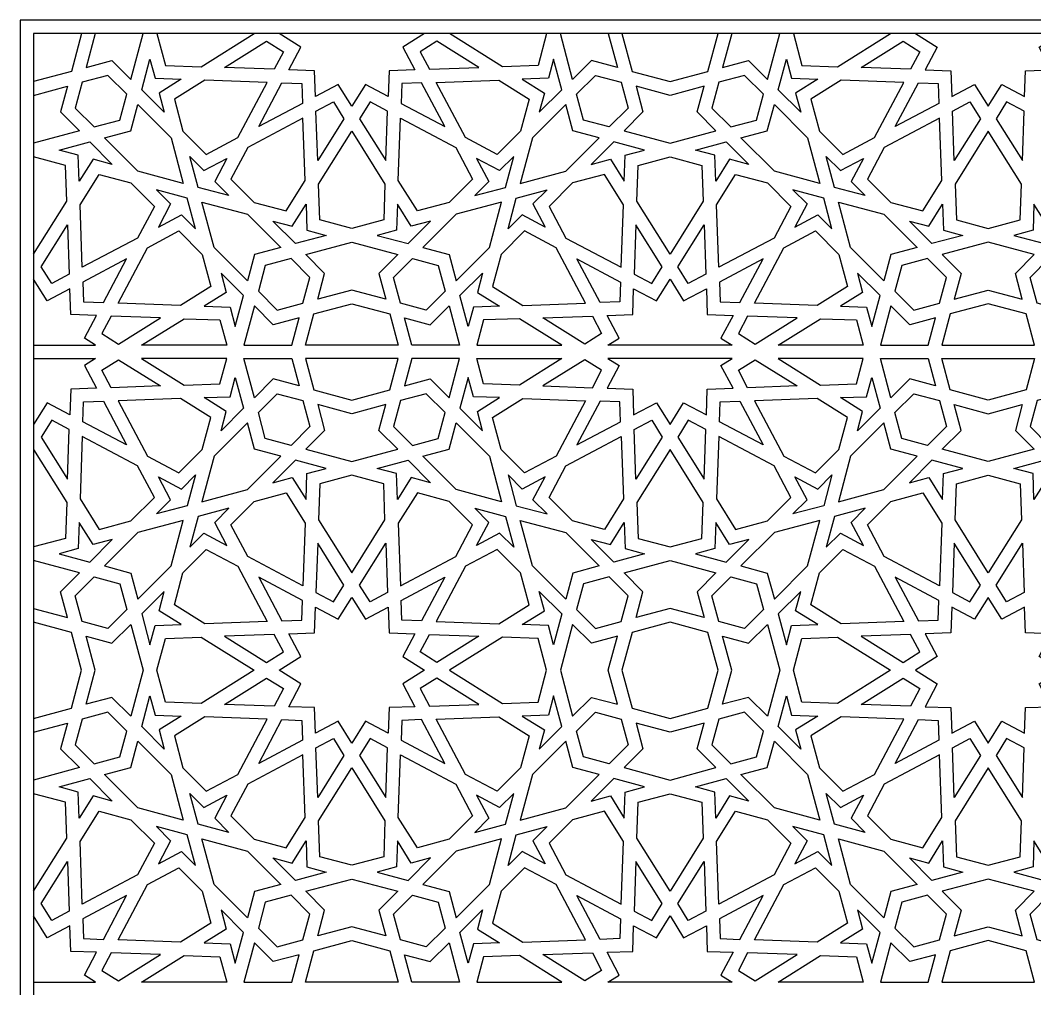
# Model space of a CAD drawing. Extents: x -1198 to 1735, y -1009 to 1923.
# Drawn here: x -1198 to 339, y 457 to 1923 of the extents above; entities that cross this region are included whole.
import ezdxf

# ---------------------------------------------------------------- set-up
doc = ezdxf.new("R2010")
doc.units = 0
doc.layers.add('LAYER_01', color=1, linetype='CONTINUOUS')

msp = doc.modelspace()

# ---------------------------------------------------------------- linework, layer by layer
at = {"layer": 'LAYER_01'}
for points in [[(-1198.1, -1009.4), (1734.6, -1009.4), (1734.6, 1923.2), (-1198.1, 1923.2)], [(-1178.1, -989.4), (1714.6, -989.4), (1714.6, 1903.2), (-1178.1, 1903.2)], [(-799.5, 1875.5), (-813.6, 1849), (-888.5, 1851.7), (-825, 1891.4)], [(-592.4, 1875.5), (-578.3, 1849), (-503.4, 1851.7), (-566.9, 1891.4)], [(164.7, 1875.5), (150.7, 1849), (75.8, 1851.7), (139.3, 1891.4)], [(-1014.1, 1818), (-1001.6, 1864.6), (-993.8, 1835.4), (-954.3, 1834), (-987.8, 1813), (-980, 1783.9)], [(-377.8, 1818), (-390.3, 1864.6), (-398.1, 1835.4), (-437.6, 1834), (-404.1, 1813), (-411.9, 1783.9)], [(-49.9, 1818), (-37.4, 1864.6), (-29.6, 1835.4), (9.9, 1834), (-23.6, 1813), (-15.7, 1783.9)], [(-1065.2, 1839.9), (-1104.3, 1829.4), (-1114.7, 1790.4), (-1086.1, 1761.8), (-1047.1, 1772.2), (-1036.6, 1811.3)], [(-951.7, 1755.6), (-916.3, 1720.2), (-868.4, 1745.6), (-824, 1829.3), (-918.7, 1832.7), (-964.6, 1803.9)], [(-440.2, 1755.6), (-475.6, 1720.2), (-523.5, 1745.6), (-567.9, 1829.3), (-473.2, 1832.7), (-427.3, 1803.9)], [(-326.7, 1839.9), (-287.6, 1829.4), (-277.2, 1790.4), (-305.8, 1761.8), (-344.8, 1772.2), (-355.3, 1811.3)], [(-101, 1839.9), (-140, 1829.4), (-150.5, 1790.4), (-121.9, 1761.8), (-82.8, 1772.2), (-72.4, 1811.3)], [(12.5, 1755.6), (47.9, 1720.2), (95.9, 1745.6), (140.2, 1829.3), (45.6, 1832.7), (-0.4, 1803.9)], [(-771.8, 1827.4), (-770.7, 1797.4), (-836.9, 1762.3), (-801.8, 1828.5)], [(-620.1, 1827.4), (-621.2, 1797.4), (-555, 1762.3), (-590.1, 1828.5)], [(-213.8, 1737.1), (-144.2, 1755.8), (-172.8, 1784.4), (-162.3, 1823.4), (-213.8, 1809.6), (-265.3, 1823.4), (-254.9, 1784.4), (-283.5, 1755.8)], [(192.5, 1827.4), (193.6, 1797.4), (127.3, 1762.3), (162.5, 1828.5)], [(-723.7, 1799.7), (-707.7, 1774.2), (-747.5, 1710.7), (-750.2, 1785.6)], [(-668.2, 1799.7), (-684.1, 1774.2), (-644.4, 1710.7), (-641.7, 1785.6)], [(240.5, 1799.7), (256.5, 1774.2), (216.7, 1710.7), (214, 1785.6)], [(296, 1799.7), (280.1, 1774.2), (319.9, 1710.7), (322.6, 1785.6)], [(-1070.5, 1745.2), (-1030.7, 1755.9), (-1020.1, 1795.7), (-969.6, 1745.2), (-951.1, 1676.3), (-1020.1, 1694.8)], [(-321.4, 1745.2), (-361.2, 1755.9), (-371.8, 1795.7), (-422.3, 1745.2), (-440.8, 1676.3), (-371.8, 1694.8)], [(-106.3, 1745.2), (-66.5, 1755.9), (-55.8, 1795.7), (-5.4, 1745.2), (13.1, 1676.3), (-55.8, 1694.8)], [(-843.6, 1647.5), (-795.3, 1634.5), (-766.5, 1680.5), (-769.9, 1775.2), (-853.6, 1730.8), (-879, 1682.9)], [(-548.3, 1647.5), (-596.6, 1634.5), (-625.4, 1680.5), (-622, 1775.2), (-538.3, 1730.8), (-512.9, 1682.9)], [(120.6, 1647.5), (169, 1634.5), (197.8, 1680.5), (194.4, 1775.2), (110.6, 1730.8), (85.2, 1682.9)], [(-695.9, 1755.4), (-645.6, 1675.1), (-647.6, 1620.9), (-695.9, 1607.9), (-744.3, 1620.9), (-746.2, 1675.1)], [(268.3, 1755.4), (218, 1675.1), (219.9, 1620.9), (268.3, 1607.9), (316.6, 1620.9), (318.6, 1675.1)], [(-1092.8, 1739.3), (-1058.7, 1705.1), (-1087.9, 1713), (-1108.8, 1679.5), (-1110.3, 1719), (-1139.4, 1726.8)], [(-299.1, 1739.3), (-333.2, 1705.1), (-304, 1713), (-283.1, 1679.5), (-281.6, 1719), (-252.5, 1726.8)], [(-128.6, 1739.3), (-94.5, 1705.1), (-123.6, 1713), (-144.6, 1679.5), (-146, 1719), (-175.2, 1726.8)], [(-928.8, 1670.3), (-941.3, 1717), (-920, 1695.6), (-885.1, 1714.1), (-903.6, 1679.2), (-882.2, 1657.9)], [(-463.1, 1670.3), (-450.6, 1717), (-471.9, 1695.6), (-506.8, 1714.1), (-488.3, 1679.2), (-509.7, 1657.9)], [(-213.8, 1569), (-264.1, 1649.3), (-262.2, 1703.5), (-213.8, 1716.4), (-165.5, 1703.5), (-163.5, 1649.3)], [(35.4, 1670.3), (22.9, 1717), (44.2, 1695.6), (79.2, 1714.1), (60.6, 1679.2), (82, 1657.9)], [(-1030.4, 1676.9), (-995, 1641.5), (-1020.4, 1593.5), (-1104.1, 1549.2), (-1107.6, 1643.8), (-1078.8, 1689.8)], [(-361.5, 1676.9), (-396.9, 1641.5), (-371.5, 1593.5), (-287.8, 1549.2), (-284.3, 1643.8), (-313.1, 1689.8)], [(-66.2, 1676.9), (-30.8, 1641.5), (-56.2, 1593.5), (-139.9, 1549.2), (-143.3, 1643.8), (-114.5, 1689.8)], [(-945.2, 1654), (-991.8, 1666.5), (-970.4, 1645.2), (-988.9, 1610.2), (-954, 1628.8), (-932.7, 1607.4)], [(-446.7, 1654), (-400.1, 1666.5), (-421.5, 1645.2), (-403, 1610.2), (-437.9, 1628.8), (-459.2, 1607.4)], [(19.1, 1654), (-27.6, 1666.5), (-6.2, 1645.2), (-24.7, 1610.2), (10.2, 1628.8), (31.5, 1607.4)], [(-803.5, 1579.1), (-843.3, 1568.5), (-853.9, 1528.7), (-904.4, 1579.1), (-922.9, 1648), (-853.9, 1629.6)], [(-763.8, 1605.4), (-734.6, 1597.6), (-781.2, 1585.1), (-815.3, 1619.2), (-786.1, 1611.4), (-765.2, 1644.9)], [(-628.1, 1605.4), (-657.3, 1597.6), (-610.7, 1585.1), (-576.6, 1619.2), (-605.8, 1611.4), (-626.7, 1644.9)], [(-588.4, 1579.1), (-548.6, 1568.5), (-537.9, 1528.7), (-487.5, 1579.1), (-469, 1648), (-537.9, 1629.6)], [(160.7, 1579.1), (120.9, 1568.5), (110.3, 1528.7), (59.8, 1579.1), (41.4, 1648), (110.3, 1629.6)], [(200.5, 1605.4), (229.6, 1597.6), (183, 1585.1), (148.9, 1619.2), (178.1, 1611.4), (199.1, 1644.9)], [(336.1, 1605.4), (306.9, 1597.6), (353.5, 1585.1), (387.6, 1619.2), (358.5, 1611.4), (337.5, 1644.9)], [(-1150.3, 1524.7), (-1166.3, 1550.1), (-1126.5, 1613.6), (-1123.8, 1538.7)], [(-241.6, 1524.7), (-225.6, 1550.1), (-265.4, 1613.6), (-268.1, 1538.7)], [(-186.1, 1524.7), (-202, 1550.1), (-162.3, 1613.6), (-159.6, 1538.7)], [(-922.3, 1568.8), (-909.4, 1520.4), (-955.3, 1491.6), (-1050, 1495), (-1005.6, 1578.8), (-957.7, 1604.2)], [(-469.6, 1568.8), (-482.5, 1520.4), (-436.6, 1491.6), (-341.9, 1495), (-386.3, 1578.8), (-434.2, 1604.2)], [(41.9, 1568.8), (54.8, 1520.4), (8.9, 1491.6), (-85.8, 1495), (-41.4, 1578.8), (6.5, 1604.2)], [(-695.9, 1514.7), (-747.5, 1500.9), (-737, 1540), (-765.6, 1568.6), (-695.9, 1587.2), (-626.3, 1568.6), (-654.9, 1540), (-644.4, 1500.9)], [(268.3, 1514.7), (319.8, 1500.9), (309.3, 1540), (337.9, 1568.6), (268.3, 1587.2), (198.6, 1568.6), (227.2, 1540), (216.8, 1500.9)], [(-1102.3, 1496.9), (-1072.2, 1495.8), (-1037.1, 1562.1), (-1103.3, 1526.9)], [(-837.4, 1513.1), (-808.8, 1484.5), (-769.8, 1494.9), (-759.3, 1534), (-787.9, 1562.6), (-827, 1552.1)], [(-554.5, 1513.1), (-583.1, 1484.5), (-622.1, 1494.9), (-632.6, 1534), (-604, 1562.6), (-564.9, 1552.1)], [(-289.6, 1496.9), (-319.7, 1495.8), (-354.8, 1562.1), (-288.6, 1526.9)], [(-138, 1496.9), (-108, 1495.8), (-72.9, 1562.1), (-139.1, 1526.9)], [(126.8, 1513.1), (155.4, 1484.5), (194.5, 1494.9), (204.9, 1534), (176.3, 1562.6), (137.3, 1552.1)], [(409.8, 1513.1), (381.2, 1484.5), (342.1, 1494.9), (331.6, 1534), (360.2, 1562.6), (399.3, 1552.1)], [(-880.2, 1488.9), (-872.4, 1459.8), (-859.9, 1506.4), (-894, 1540.5), (-886.2, 1511.3), (-919.7, 1490.3)], [(-511.7, 1488.9), (-519.5, 1459.8), (-532, 1506.4), (-497.9, 1540.5), (-505.7, 1511.3), (-472.2, 1490.3)], [(84, 1488.9), (91.8, 1459.8), (104.3, 1506.4), (70.2, 1540.5), (78, 1511.3), (44.5, 1490.3)], [(-213.8, 1531.3), (-193.2, 1498.3), (-158.8, 1516.5), (-157.4, 1477.6), (-118.4, 1476.2), (-136.7, 1441.8), (-119.6, 1431.1), (-308, 1431.1), (-291, 1441.8), (-309.2, 1476.2), (-270.3, 1477.6), (-268.9, 1516.5), (-234.5, 1498.3)], [(-775.7, 1472.6), (-814.8, 1462.2), (-843.4, 1490.8), (-859.4, 1431.1), (-786.9, 1431.1)], [(-695.9, 1494), (-638.5, 1478.6), (-625.7, 1431.1), (-766.2, 1431.1), (-753.4, 1478.6)], [(-616.2, 1472.6), (-577.1, 1462.2), (-548.5, 1490.8), (-532.5, 1431.1), (-605, 1431.1)], [(188.5, 1472.6), (149.4, 1462.2), (120.8, 1490.8), (104.8, 1431.1), (177.4, 1431.1)], [(268.3, 1494), (210.8, 1478.6), (198.1, 1431.1), (338.5, 1431.1), (325.8, 1478.6)], [(-1074.5, 1448.9), (-1049.1, 1432.9), (-985.5, 1472.7), (-1060.4, 1475.4)], [(-317.4, 1448.9), (-342.8, 1432.9), (-406.4, 1472.7), (-331.5, 1475.4)], [(-110.3, 1448.9), (-84.8, 1432.9), (-21.3, 1472.7), (-96.2, 1475.4)], [(-949.9, 1471.4), (-895.7, 1469.5), (-885.4, 1431.1), (-1014.3, 1431.1)], [(-442, 1471.4), (-496.2, 1469.5), (-506.5, 1431.1), (-377.6, 1431.1)], [(14.3, 1471.4), (68.5, 1469.5), (78.8, 1431.1), (-50, 1431.1)], [(-1074.5, 1393.4), (-1049.1, 1409.3), (-985.5, 1369.5), (-1060.4, 1366.8)], [(-949.9, 1370.8), (-895.7, 1372.8), (-885.4, 1411.1), (-1014.3, 1411.1)], [(-775.7, 1369.6), (-814.8, 1380.1), (-843.4, 1351.5), (-859.4, 1411.1), (-786.9, 1411.1)], [(-695.9, 1348.2), (-638.5, 1363.6), (-625.7, 1411.1), (-766.2, 1411.1), (-753.4, 1363.6)], [(-616.2, 1369.6), (-577.1, 1380.1), (-548.5, 1351.5), (-532.5, 1411.1), (-605, 1411.1)], [(-442, 1370.8), (-496.2, 1372.8), (-506.5, 1411.1), (-377.6, 1411.1)], [(-317.4, 1393.4), (-342.8, 1409.3), (-406.4, 1369.5), (-331.5, 1366.8)], [(-213.8, 1311), (-193.2, 1344), (-158.8, 1325.7), (-157.4, 1364.6), (-118.4, 1366), (-136.7, 1400.4), (-119.6, 1411.1), (-308, 1411.1), (-291, 1400.4), (-309.2, 1366), (-270.3, 1364.6), (-268.9, 1325.7), (-234.5, 1344)], [(-110.3, 1393.4), (-84.8, 1409.3), (-21.3, 1369.5), (-96.2, 1366.8)], [(14.3, 1370.8), (68.5, 1372.8), (78.8, 1411.1), (-50, 1411.1)], [(188.5, 1369.6), (149.4, 1380.1), (120.8, 1351.5), (104.8, 1411.1), (177.4, 1411.1)], [(268.3, 1348.2), (210.8, 1363.6), (198.1, 1411.1), (338.5, 1411.1), (325.8, 1363.6)], [(-880.2, 1353.3), (-872.4, 1382.5), (-859.9, 1335.9), (-894, 1301.8), (-886.2, 1330.9), (-919.7, 1351.9)], [(-511.7, 1353.3), (-519.5, 1382.5), (-532, 1335.9), (-497.9, 1301.8), (-505.7, 1330.9), (-472.2, 1351.9)], [(84, 1353.3), (91.8, 1382.5), (104.3, 1335.9), (70.2, 1301.8), (78, 1330.9), (44.5, 1351.9)], [(-837.4, 1329.2), (-808.8, 1357.8), (-769.8, 1347.3), (-759.3, 1308.2), (-787.9, 1279.6), (-827, 1290.1)], [(-554.5, 1329.2), (-583.1, 1357.8), (-622.1, 1347.3), (-632.6, 1308.2), (-604, 1279.6), (-564.9, 1290.1)], [(126.8, 1329.2), (155.4, 1357.8), (194.5, 1347.3), (204.9, 1308.2), (176.3, 1279.6), (137.3, 1290.1)], [(409.8, 1329.2), (381.2, 1357.8), (342.1, 1347.3), (331.6, 1308.2), (360.2, 1279.6), (399.3, 1290.1)], [(-1102.3, 1345.3), (-1072.2, 1346.4), (-1037.1, 1280.2), (-1103.3, 1315.3)], [(-922.3, 1273.5), (-909.4, 1321.8), (-955.3, 1350.6), (-1050, 1347.2), (-1005.6, 1263.5), (-957.7, 1238.1)], [(-695.9, 1327.5), (-747.5, 1341.3), (-737, 1302.3), (-765.6, 1273.7), (-695.9, 1255), (-626.3, 1273.7), (-654.9, 1302.3), (-644.4, 1341.3)], [(-469.6, 1273.5), (-482.5, 1321.8), (-436.6, 1350.6), (-341.9, 1347.2), (-386.3, 1263.5), (-434.2, 1238.1)], [(-289.6, 1345.3), (-319.7, 1346.4), (-354.8, 1280.2), (-288.6, 1315.3)], [(-138, 1345.3), (-108, 1346.4), (-72.9, 1280.2), (-139.1, 1315.3)], [(41.9, 1273.5), (54.8, 1321.8), (8.9, 1350.6), (-85.8, 1347.2), (-41.4, 1263.5), (6.5, 1238.1)], [(268.3, 1327.5), (319.8, 1341.3), (309.3, 1302.3), (337.9, 1273.7), (268.3, 1255), (198.6, 1273.7), (227.2, 1302.3), (216.8, 1341.3)], [(-1150.3, 1317.6), (-1166.3, 1292.1), (-1126.5, 1228.6), (-1123.8, 1303.5)], [(-803.5, 1263.1), (-843.3, 1273.8), (-853.9, 1313.6), (-904.4, 1263.1), (-922.9, 1194.2), (-853.9, 1212.7)], [(-588.4, 1263.1), (-548.6, 1273.8), (-537.9, 1313.6), (-487.5, 1263.1), (-469, 1194.2), (-537.9, 1212.7)], [(-241.6, 1317.6), (-225.6, 1292.1), (-265.4, 1228.6), (-268.1, 1303.5)], [(-186.1, 1317.6), (-202, 1292.1), (-162.3, 1228.6), (-159.6, 1303.5)], [(160.7, 1263.1), (120.9, 1273.8), (110.3, 1313.6), (59.8, 1263.1), (41.4, 1194.2), (110.3, 1212.7)], [(-1030.4, 1165.4), (-995, 1200.8), (-1020.4, 1248.7), (-1104.1, 1293.1), (-1107.6, 1198.4), (-1078.8, 1152.4)], [(-361.5, 1165.4), (-396.9, 1200.8), (-371.5, 1248.7), (-287.8, 1293.1), (-284.3, 1198.4), (-313.1, 1152.4)], [(-66.2, 1165.4), (-30.8, 1200.8), (-56.2, 1248.7), (-139.9, 1293.1), (-143.3, 1198.4), (-114.5, 1152.4)], [(-213.8, 1273.3), (-264.1, 1193), (-262.2, 1138.8), (-213.8, 1125.8), (-165.5, 1138.8), (-163.5, 1193)], [(-763.8, 1236.8), (-734.6, 1244.7), (-781.2, 1257.1), (-815.3, 1223), (-786.1, 1230.8), (-765.2, 1197.4)], [(-628.1, 1236.8), (-657.3, 1244.7), (-610.7, 1257.1), (-576.6, 1223), (-605.8, 1230.8), (-626.7, 1197.4)], [(200.5, 1236.8), (229.6, 1244.7), (183, 1257.1), (148.9, 1223), (178.1, 1230.8), (199.1, 1197.4)], [(336.1, 1236.8), (306.9, 1244.7), (353.5, 1257.1), (387.6, 1223), (358.5, 1230.8), (337.5, 1197.4)], [(-945.2, 1188.2), (-991.8, 1175.7), (-970.4, 1197.1), (-988.9, 1232), (-954, 1213.5), (-932.7, 1234.8)], [(-695.9, 1086.8), (-645.6, 1167.1), (-647.6, 1221.3), (-695.9, 1234.3), (-744.3, 1221.3), (-746.2, 1167.1)], [(-446.7, 1188.2), (-400.1, 1175.7), (-421.5, 1197.1), (-403, 1232), (-437.9, 1213.5), (-459.2, 1234.8)], [(19.1, 1188.2), (-27.6, 1175.7), (-6.2, 1197.1), (-24.7, 1232), (10.2, 1213.5), (31.5, 1234.8)], [(268.3, 1086.8), (218, 1167.1), (219.9, 1221.3), (268.3, 1234.3), (316.6, 1221.3), (318.6, 1167.1)], [(-843.6, 1194.7), (-795.3, 1207.7), (-766.5, 1161.7), (-769.9, 1067), (-853.6, 1111.4), (-879, 1159.3)], [(-548.3, 1194.7), (-596.6, 1207.7), (-625.4, 1161.7), (-622, 1067), (-538.3, 1111.4), (-512.9, 1159.3)], [(120.6, 1194.7), (169, 1207.7), (197.8, 1161.7), (194.4, 1067), (110.6, 1111.4), (85.2, 1159.3)], [(-928.8, 1171.9), (-941.3, 1125.3), (-920, 1146.6), (-885.1, 1128.1), (-903.6, 1163), (-882.2, 1184.4)], [(-463.1, 1171.9), (-450.6, 1125.3), (-471.9, 1146.6), (-506.8, 1128.1), (-488.3, 1163), (-509.7, 1184.4)], [(35.4, 1171.9), (22.9, 1125.3), (44.2, 1146.6), (79.2, 1128.1), (60.6, 1163), (82, 1184.4)], [(-1092.8, 1103), (-1058.7, 1137.1), (-1087.9, 1129.3), (-1108.8, 1162.8), (-1110.3, 1123.3), (-1139.4, 1115.5)], [(-1070.5, 1097), (-1030.7, 1086.3), (-1020.1, 1046.6), (-969.6, 1097), (-951.1, 1165.9), (-1020.1, 1147.5)], [(-321.4, 1097), (-361.2, 1086.3), (-371.8, 1046.6), (-422.3, 1097), (-440.8, 1165.9), (-371.8, 1147.5)], [(-299.1, 1103), (-333.2, 1137.1), (-304, 1129.3), (-283.1, 1162.8), (-281.6, 1123.3), (-252.5, 1115.5)], [(-128.6, 1103), (-94.5, 1137.1), (-123.6, 1129.3), (-144.6, 1162.8), (-146, 1123.3), (-175.2, 1115.5)], [(-106.3, 1097), (-66.5, 1086.3), (-55.8, 1046.6), (-5.4, 1097), (13.1, 1165.9), (-55.8, 1147.5)], [(-951.7, 1086.7), (-916.3, 1122), (-868.4, 1096.6), (-824, 1012.9), (-918.7, 1009.5), (-964.6, 1038.3)], [(-723.7, 1042.6), (-707.7, 1068), (-747.5, 1131.5), (-750.2, 1056.6)], [(-668.2, 1042.6), (-684.1, 1068), (-644.4, 1131.5), (-641.7, 1056.6)], [(-440.2, 1086.7), (-475.6, 1122), (-523.5, 1096.6), (-567.9, 1012.9), (-473.2, 1009.5), (-427.3, 1038.3)], [(12.5, 1086.7), (47.9, 1122), (95.9, 1096.6), (140.2, 1012.9), (45.6, 1009.5), (-0.4, 1038.3)], [(240.5, 1042.6), (256.5, 1068), (216.7, 1131.5), (214, 1056.6)], [(296, 1042.6), (280.1, 1068), (319.9, 1131.5), (322.6, 1056.6)], [(-213.8, 1105.1), (-144.2, 1086.5), (-172.8, 1057.9), (-162.3, 1018.8), (-213.8, 1032.6), (-265.3, 1018.8), (-254.9, 1057.9), (-283.5, 1086.5)], [(-1065.2, 1002.4), (-1104.3, 1012.8), (-1114.7, 1051.9), (-1086.1, 1080.5), (-1047.1, 1070), (-1036.6, 1031)], [(-771.8, 1014.8), (-770.7, 1044.8), (-836.9, 1079.9), (-801.8, 1013.7)], [(-620.1, 1014.8), (-621.2, 1044.8), (-555, 1079.9), (-590.1, 1013.7)], [(-326.7, 1002.4), (-287.6, 1012.8), (-277.2, 1051.9), (-305.8, 1080.5), (-344.8, 1070), (-355.3, 1031)], [(-101, 1002.4), (-140, 1012.8), (-150.5, 1051.9), (-121.9, 1080.5), (-82.8, 1070), (-72.4, 1031)], [(192.5, 1014.8), (193.6, 1044.8), (127.3, 1079.9), (162.5, 1013.7)], [(-1014.1, 1024.3), (-1001.6, 977.6), (-993.8, 1006.8), (-954.3, 1008.2), (-987.8, 1029.2), (-980, 1058.4)], [(-806.1, 939), (-773.1, 959.7), (-791.4, 994.1), (-752.4, 995.5), (-751, 1034.4), (-716.6, 1016.2), (-695.9, 1049.2), (-675.3, 1016.2), (-640.9, 1034.4), (-639.5, 995.5), (-600.5, 994.1), (-618.8, 959.7), (-585.8, 939), (-618.8, 918.3), (-600.5, 883.9), (-639.5, 882.5), (-640.9, 843.6), (-675.3, 861.8), (-695.9, 828.8), (-716.6, 861.8), (-751, 843.6), (-752.4, 882.5), (-791.4, 883.9), (-773.1, 918.3)], [(-377.8, 1024.3), (-390.3, 977.6), (-398.1, 1006.8), (-437.6, 1008.2), (-404.1, 1029.2), (-411.9, 1058.4)], [(-49.9, 1024.3), (-37.4, 977.6), (-29.6, 1006.8), (9.9, 1008.2), (-23.6, 1029.2), (-15.7, 1058.4)], [(378.4, 939), (345.4, 959.7), (363.7, 994.1), (324.8, 995.5), (323.4, 1034.4), (289, 1016.2), (268.3, 1049.2), (247.6, 1016.2), (213.2, 1034.4), (211.8, 995.5), (172.9, 994.1), (191.1, 959.7), (158.1, 939), (191.1, 918.3), (172.9, 883.9), (211.8, 882.5), (213.2, 843.6), (247.6, 861.8), (268.3, 828.8), (289, 861.8), (323.4, 843.6), (324.8, 882.5), (363.7, 883.9), (345.4, 918.3)], [(-1011.9, 939), (-1030.6, 869.4), (-1059.2, 898), (-1098.3, 887.5), (-1084.5, 939), (-1098.3, 990.5), (-1059.2, 980), (-1030.6, 1008.6)], [(-379.9, 939), (-361.3, 869.4), (-332.7, 898), (-293.6, 887.5), (-307.4, 939), (-293.6, 990.5), (-332.7, 980), (-361.3, 1008.6)], [(-213.8, 1011.9), (-271.3, 996.5), (-286.7, 939), (-271.3, 881.5), (-213.8, 866.1), (-156.4, 881.5), (-141, 939), (-156.4, 996.5)], [(-47.7, 939), (-66.4, 869.4), (-95, 898), (-134.1, 887.5), (-120.3, 939), (-134.1, 990.5), (-95, 980), (-66.4, 1008.6)], [(-843.8, 939), (-924.1, 888.7), (-978.3, 890.7), (-991.2, 939), (-978.3, 987.4), (-924.1, 989.3)], [(-799.5, 966.8), (-813.6, 993.3), (-888.5, 990.6), (-825, 950.8)], [(-592.4, 966.8), (-578.3, 993.3), (-503.4, 990.6), (-566.9, 950.8)], [(-548.1, 939), (-467.8, 888.7), (-413.6, 890.7), (-400.7, 939), (-413.6, 987.4), (-467.8, 989.3)], [(120.4, 939), (40.1, 888.7), (-14.1, 890.7), (-27, 939), (-14.1, 987.4), (40.1, 989.3)], [(164.7, 966.8), (150.7, 993.3), (75.8, 990.6), (139.3, 950.8)], [(-799.5, 911.3), (-813.6, 884.7), (-888.5, 887.4), (-825, 927.2)], [(-592.4, 911.3), (-578.3, 884.7), (-503.4, 887.4), (-566.9, 927.2)], [(164.7, 911.3), (150.7, 884.7), (75.8, 887.4), (139.3, 927.2)], [(-1014.1, 853.8), (-1001.6, 900.4), (-993.8, 871.2), (-954.3, 869.8), (-987.8, 848.8), (-980, 819.6)], [(-377.8, 853.8), (-390.3, 900.4), (-398.1, 871.2), (-437.6, 869.8), (-404.1, 848.8), (-411.9, 819.6)], [(-49.9, 853.8), (-37.4, 900.4), (-29.6, 871.2), (9.9, 869.8), (-23.6, 848.8), (-15.7, 819.6)], [(-1065.2, 875.7), (-1104.3, 865.2), (-1114.7, 826.1), (-1086.1, 797.5), (-1047.1, 808), (-1036.6, 847.1)], [(-951.7, 791.4), (-916.3, 756), (-868.4, 781.4), (-824, 865.1), (-918.7, 868.5), (-964.6, 839.7)], [(-771.8, 863.2), (-770.7, 833.2), (-836.9, 798.1), (-801.8, 864.3)], [(-620.1, 863.2), (-621.2, 833.2), (-555, 798.1), (-590.1, 864.3)], [(-440.2, 791.4), (-475.6, 756), (-523.5, 781.4), (-567.9, 865.1), (-473.2, 868.5), (-427.3, 839.7)], [(-326.7, 875.7), (-287.6, 865.2), (-277.2, 826.1), (-305.8, 797.5), (-344.8, 808), (-355.3, 847.1)], [(-101, 875.7), (-140, 865.2), (-150.5, 826.1), (-121.9, 797.5), (-82.8, 808), (-72.4, 847.1)], [(12.5, 791.4), (47.9, 756), (95.9, 781.4), (140.2, 865.1), (45.6, 868.5), (-0.4, 839.7)], [(192.5, 863.2), (193.6, 833.2), (127.3, 798.1), (162.5, 864.3)], [(-213.8, 772.9), (-144.2, 791.6), (-172.8, 820.2), (-162.3, 859.2), (-213.8, 845.4), (-265.3, 859.2), (-254.9, 820.2), (-283.5, 791.6)], [(-1070.5, 781), (-1030.7, 791.7), (-1020.1, 831.5), (-969.6, 781), (-951.1, 712.1), (-1020.1, 730.6)], [(-723.7, 835.5), (-707.7, 810), (-747.5, 746.5), (-750.2, 821.4)], [(-668.2, 835.5), (-684.1, 810), (-644.4, 746.5), (-641.7, 821.4)], [(-321.4, 781), (-361.2, 791.7), (-371.8, 831.5), (-422.3, 781), (-440.8, 712.1), (-371.8, 730.6)], [(-106.3, 781), (-66.5, 791.7), (-55.8, 831.5), (-5.4, 781), (13.1, 712.1), (-55.8, 730.6)], [(240.5, 835.5), (256.5, 810), (216.7, 746.5), (214, 821.4)], [(296, 835.5), (280.1, 810), (319.9, 746.5), (322.6, 821.4)], [(-843.6, 683.3), (-795.3, 670.3), (-766.5, 716.3), (-769.9, 811), (-853.6, 766.6), (-879, 718.7)], [(-548.3, 683.3), (-596.6, 670.3), (-625.4, 716.3), (-622, 811), (-538.3, 766.6), (-512.9, 718.7)], [(120.6, 683.3), (169, 670.3), (197.8, 716.3), (194.4, 811), (110.6, 766.6), (85.2, 718.7)], [(-695.9, 791.2), (-645.6, 710.9), (-647.6, 656.7), (-695.9, 643.7), (-744.3, 656.7), (-746.2, 710.9)], [(268.3, 791.2), (218, 710.9), (219.9, 656.7), (268.3, 643.7), (316.6, 656.7), (318.6, 710.9)], [(-1092.8, 775), (-1058.7, 740.9), (-1087.9, 748.7), (-1108.8, 715.2), (-1110.3, 754.7), (-1139.4, 762.5)], [(-299.1, 775), (-333.2, 740.9), (-304, 748.7), (-283.1, 715.2), (-281.6, 754.7), (-252.5, 762.5)], [(-128.6, 775), (-94.5, 740.9), (-123.6, 748.7), (-144.6, 715.2), (-146, 754.7), (-175.2, 762.5)], [(-928.8, 706.1), (-941.3, 752.7), (-920, 731.4), (-885.1, 749.9), (-903.6, 715), (-882.2, 693.6)], [(-463.1, 706.1), (-450.6, 752.7), (-471.9, 731.4), (-506.8, 749.9), (-488.3, 715), (-509.7, 693.6)], [(-213.8, 752.2), (-165.5, 739.2), (-163.5, 685), (-213.8, 604.7), (-264.1, 685), (-262.2, 739.2)], [(35.4, 706.1), (22.9, 752.7), (44.2, 731.4), (79.2, 749.9), (60.6, 715), (82, 693.6)], [(-1030.4, 712.6), (-995, 677.2), (-1020.4, 629.3), (-1104.1, 584.9), (-1107.6, 679.6), (-1078.8, 725.6)], [(-361.5, 712.6), (-396.9, 677.2), (-371.5, 629.3), (-287.8, 584.9), (-284.3, 679.6), (-313.1, 725.6)], [(-66.2, 712.6), (-30.8, 677.2), (-56.2, 629.3), (-139.9, 584.9), (-143.3, 679.6), (-114.5, 725.6)], [(-945.2, 689.8), (-991.8, 702.3), (-970.4, 680.9), (-988.9, 646), (-954, 664.5), (-932.7, 643.2)], [(-446.7, 689.8), (-400.1, 702.3), (-421.5, 680.9), (-403, 646), (-437.9, 664.5), (-459.2, 643.2)], [(19.1, 689.8), (-27.6, 702.3), (-6.2, 680.9), (-24.7, 646), (10.2, 664.5), (31.5, 643.2)], [(-803.5, 614.9), (-843.3, 604.2), (-853.9, 564.4), (-904.4, 614.9), (-922.9, 683.8), (-853.9, 665.3)], [(-763.8, 641.2), (-734.6, 633.4), (-781.2, 620.9), (-815.3, 655), (-786.1, 647.2), (-765.2, 680.7)], [(-628.1, 641.2), (-657.3, 633.4), (-610.7, 620.9), (-576.6, 655), (-605.8, 647.2), (-626.7, 680.7)], [(-588.4, 614.9), (-548.6, 604.2), (-537.9, 564.4), (-487.5, 614.9), (-469, 683.8), (-537.9, 665.3)], [(160.7, 614.9), (120.9, 604.2), (110.3, 564.4), (59.8, 614.9), (41.4, 683.8), (110.3, 665.3)], [(200.5, 641.2), (229.6, 633.4), (183, 620.9), (148.9, 655), (178.1, 647.2), (199.1, 680.7)], [(336.1, 641.2), (306.9, 633.4), (353.5, 620.9), (387.6, 655), (358.5, 647.2), (337.5, 680.7)], [(-1150.3, 560.4), (-1166.3, 585.9), (-1126.5, 649.4), (-1123.8, 574.5)], [(-241.6, 560.4), (-225.6, 585.9), (-265.4, 649.4), (-268.1, 574.5)], [(-186.1, 560.4), (-202, 585.9), (-162.3, 649.4), (-159.6, 574.5)], [(-922.3, 604.5), (-909.4, 556.2), (-955.3, 527.4), (-1050, 530.8), (-1005.6, 614.5), (-957.7, 639.9)], [(-469.6, 604.5), (-482.5, 556.2), (-436.6, 527.4), (-341.9, 530.8), (-386.3, 614.5), (-434.2, 639.9)], [(41.9, 604.5), (54.8, 556.2), (8.9, 527.4), (-85.8, 530.8), (-41.4, 614.5), (6.5, 639.9)], [(-695.9, 550.5), (-747.5, 536.7), (-737, 575.8), (-765.6, 604.4), (-695.9, 623), (-626.3, 604.4), (-654.9, 575.8), (-644.4, 536.7)], [(268.3, 623), (198.6, 604.4), (227.2, 575.8), (216.8, 536.7), (268.3, 550.5), (319.8, 536.7), (309.3, 575.8), (337.9, 604.4)], [(-1102.3, 532.7), (-1072.2, 531.6), (-1037.1, 597.8), (-1103.3, 562.7)], [(-837.4, 548.8), (-808.8, 520.2), (-769.8, 530.7), (-759.3, 569.8), (-787.9, 598.4), (-827, 587.9)], [(-554.5, 548.8), (-583.1, 520.2), (-622.1, 530.7), (-632.6, 569.8), (-604, 598.4), (-564.9, 587.9)], [(-289.6, 532.7), (-319.7, 531.6), (-354.8, 597.8), (-288.6, 562.7)], [(-138, 532.7), (-108, 531.6), (-72.9, 597.8), (-139.1, 562.7)], [(126.8, 548.8), (155.4, 520.2), (194.5, 530.7), (204.9, 569.8), (176.3, 598.4), (137.3, 587.9)], [(409.8, 548.8), (381.2, 520.2), (342.1, 530.7), (331.6, 569.8), (360.2, 598.4), (399.3, 587.9)], [(-880.2, 524.7), (-872.4, 495.5), (-859.9, 542.1), (-894, 576.3), (-886.2, 547.1), (-919.7, 526.1)], [(-511.7, 524.7), (-519.5, 495.5), (-532, 542.1), (-497.9, 576.3), (-505.7, 547.1), (-472.2, 526.1)], [(84, 524.7), (91.8, 495.5), (104.3, 542.1), (70.2, 576.3), (78, 547.1), (44.5, 526.1)], [(-213.8, 567.1), (-193.2, 534.1), (-158.8, 552.3), (-157.4, 513.4), (-118.4, 512), (-136.7, 477.6), (-119.6, 466.9), (-308, 466.9), (-291, 477.6), (-309.2, 512), (-270.3, 513.4), (-268.9, 552.3), (-234.5, 534.1)], [(-775.7, 508.4), (-814.8, 497.9), (-843.4, 526.5), (-859.4, 466.9), (-786.9, 466.9)], [(-695.9, 529.8), (-638.5, 514.4), (-625.7, 466.9), (-766.2, 466.9), (-753.4, 514.4)], [(-616.2, 508.4), (-577.1, 497.9), (-548.5, 526.5), (-532.5, 466.9), (-605, 466.9)], [(188.5, 508.4), (149.4, 497.9), (120.8, 526.5), (104.8, 466.9), (177.4, 466.9)], [(268.3, 529.8), (210.8, 514.4), (198.1, 466.9), (338.5, 466.9), (325.8, 514.4)], [(-1074.5, 484.6), (-1049.1, 468.7), (-985.5, 508.5), (-1060.4, 511.2)], [(-949.9, 507.2), (-895.7, 505.2), (-885.4, 466.9), (-1014.3, 466.9)], [(-442, 507.2), (-496.2, 505.2), (-506.5, 466.9), (-377.6, 466.9)], [(-317.4, 484.6), (-342.8, 468.7), (-406.4, 508.5), (-331.5, 511.2)], [(-110.3, 484.6), (-84.8, 468.7), (-21.3, 508.5), (-96.2, 511.2)], [(14.3, 507.2), (68.5, 505.2), (78.8, 466.9), (-50, 466.9)]]:
    msp.add_lwpolyline(points, close=True, dxfattribs=at)
for points in [[(-1105.2, 1903.2), (-1120.6, 1845.8), (-1178.1, 1830.4)], [(-1084.5, 1903.2), (-1098.3, 1851.7), (-1059.2, 1862.2), (-1030.6, 1833.6), (-1011.9, 1903.2)], [(-991.2, 1903.2), (-978.3, 1854.9), (-924.1, 1852.9), (-843.8, 1903.2)], [(-585.8, 1903.2), (-618.8, 1882.6), (-600.5, 1848.2), (-639.5, 1846.7), (-640.9, 1807.8), (-675.3, 1826.1), (-695.9, 1793.1), (-716.6, 1826.1), (-751, 1807.8), (-752.4, 1846.7), (-791.4, 1848.2), (-773.1, 1882.6), (-806.1, 1903.2)], [(-400.7, 1903.2), (-413.6, 1854.9), (-467.8, 1852.9), (-548.1, 1903.2)], [(-307.4, 1903.2), (-293.6, 1851.7), (-332.7, 1862.2), (-361.3, 1833.6), (-379.9, 1903.2)], [(-286.7, 1903.2), (-271.3, 1845.8), (-213.8, 1830.4), (-156.4, 1845.8), (-141, 1903.2)], [(-120.3, 1903.2), (-134.1, 1851.7), (-95, 1862.2), (-66.4, 1833.6), (-47.7, 1903.2)], [(-27, 1903.2), (-14.1, 1854.9), (40.1, 1852.9), (120.4, 1903.2)], [(158.1, 1903.2), (191.1, 1882.6), (172.9, 1848.2), (211.8, 1846.7), (213.2, 1807.8), (247.6, 1826.1), (268.3, 1793.1), (289, 1826.1), (323.4, 1807.8), (324.8, 1846.7), (363.7, 1848.2), (345.4, 1882.6), (378.4, 1903.2)], [(-1178.1, 1809.6), (-1126.6, 1823.4), (-1137, 1784.4), (-1108.4, 1755.8), (-1178.1, 1737.1)], [(-1178.1, 1569), (-1127.8, 1649.3), (-1129.7, 1703.5), (-1178.1, 1716.4)], [(-1178.1, 1431.1), (-1083.9, 1431.1), (-1100.9, 1441.8), (-1082.7, 1476.2), (-1121.6, 1477.6), (-1123, 1516.5), (-1157.4, 1498.3), (-1178.1, 1531.3)], [(-1178.1, 1411.1), (-1083.9, 1411.1), (-1100.9, 1400.4), (-1082.7, 1366), (-1121.6, 1364.6), (-1123, 1325.7), (-1157.4, 1344), (-1178.1, 1311)], [(-1178.1, 1273.3), (-1127.8, 1193), (-1129.7, 1138.8), (-1178.1, 1125.8)], [(-1178.1, 1032.6), (-1126.6, 1018.8), (-1137, 1057.9), (-1108.4, 1086.5), (-1178.1, 1105.1)], [(-1178.1, 866.1), (-1120.6, 881.5), (-1105.2, 939), (-1120.6, 996.5), (-1178.1, 1011.9)], [(-1178.1, 845.4), (-1126.6, 859.2), (-1137, 820.2), (-1108.4, 791.6), (-1178.1, 772.9)], [(-1178.1, 604.7), (-1127.8, 685), (-1129.7, 739.2), (-1178.1, 752.2)], [(-1178.1, 466.9), (-1083.9, 466.9), (-1100.9, 477.6), (-1082.7, 512), (-1121.6, 513.4), (-1123, 552.3), (-1157.4, 534.1), (-1178.1, 567.1)]]:
    msp.add_lwpolyline(points, dxfattribs=at)

doc.saveas('drawing.dxf')
